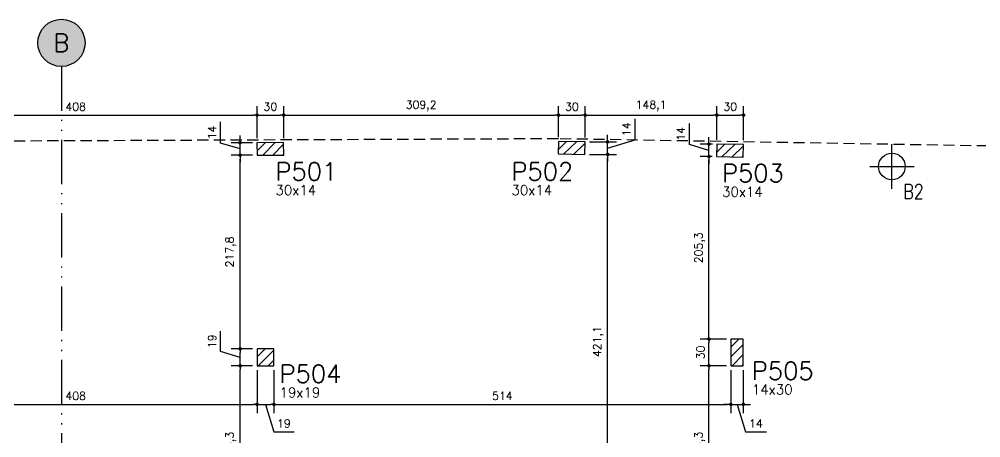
# Model space of a CAD drawing. Extents: x -14651 to 4582, y -13717 to -1290.
# Drawn here: x 2419 to 3501, y -11912 to -11442 of the extents above; entities that cross this region are included whole.
import ezdxf
from ezdxf.enums import TextEntityAlignment as Align

# ---------------------------------------------------------------- set-up
doc = ezdxf.new("R2010")
doc.units = 0
doc.header["$LTSCALE"] = 25
doc.linetypes.add('DASHED2', pattern=[0.375, 0.25, -0.125])
doc.linetypes.add('ESTILO_TQS_0004', pattern=[3.3, 2, -0.4, 0.05, -0.4, 0.05, -0.4])
for name, color, linetype in [('BROCAS MURO FECHAMENTO', 7, 'Continuous'), ('COTA', 1, 'Continuous'), ('EIXOS', 1, 'ESTILO_TQS_0004'), ('H4', 254, 'Continuous'), ('IND-EIXOS', 2, 'Continuous'), ('P-D', 2, 'Continuous'), ('P-S', 5, 'Continuous'), ('PENA_6', 6, 'Continuous'), ('PIL-N', 4, 'Continuous'), ('SOLO-FUNDAÇOES', 7, 'Continuous'), ('TERRENO', 1, 'DASHED2'), ('TEXT-EIXOS', 3, 'Continuous')]:
    doc.layers.add(name, color=color, linetype=linetype)
doc.styles.add('COTA', font='romans.shx')
doc.styles.add('ROMANS', font='ROMANS')
doc.styles.get("Standard").update_dxf_attribs({"font": 'romans.shx'})
doc.dimstyles.new('forma', dxfattribs={"dimscale": 5, "dimtxt": 1.8, "dimasz": 0.8, "dimexe": 2, "dimexo": 1, "dimgap": 1, "dimtad": 1, "dimdec": 1, "dimzin": 9, "dimtxsty": 'COTA', "dimblk1": 'DOT', "dimblk2": 'DOT', "dimsah": 1, "dimcen": 0, "dimdle": 1, "dimclrd": 256, "dimclre": 256, "dimclrt": 2, "dimadec": 0, "dimazin": 0, "dimtfac": 1, "dimtdec": 0, "dimtmove": 0, "dimatfit": 3, "dimfxl": 1, "dimtolj": 1, "dimtzin": 0, "dimarcsym": 0})

# ---------------------------------------------------------------- blocks, each defined once
blk = doc.blocks.new('BROCA-D30')
at = {"color": 9}
for p, q in [((671.034, 43.57), (671.034, 44.07)), ((670.784, 43.82), (671.284, 43.82))]:
    blk.add_line(p, q, dxfattribs=at)
at = {"layer": 'SOLO-FUNDAÇOES', "color": 3}
blk.add_circle((671.034, 43.82), 0.15, dxfattribs=at)
blk = doc.blocks.new('A$C0151072e')
at = {"layer": 'SOLO-FUNDAÇOES', "xscale": 100, "yscale": 100, "zscale": 100}
blk.add_blockref('BROCA-D30', (-63375.3, -4394.8), dxfattribs=at)
at = {"layer": 'BROCAS MURO FECHAMENTO', "style": 'ROMANS', "width": 0.8}
blk.add_text('B2', height=16.5, dxfattribs=at).set_placement((3740.7, -49.3))
blk = doc.blocks.new('_Dot')
at = {"color": 0, "linetype": 'ByBlock', "lineweight": -2}
blk.add_line((-0.5, 0), (-1, 0), dxfattribs=at)
at = {"color": 0, "linetype": 'ByBlock', "const_width": 0.5}
blk.add_lwpolyline([(-0.25, 0, 1), (0.25, 0, 1)], format="xyb", close=True, dxfattribs=at)
blk = doc.blocks.new('*D191')
at = {"layer": 'COTA', "lineweight": -2, "transparency": 16777216}
for p, q in [((2681.5, -11831.3), (2657.5, -11831.3)), ((2667.5, -12010.6), (2667.5, -11835.3)), ((2668.5, -12014.6), (2657.5, -12014.6))]:
    blk.add_line(p, q, dxfattribs=at)
at = {"layer": 'Defpoints', "color": 0, "transparency": 16777216}
for p in [(2667.5, -11831.3), (2686.5, -11831.3), (2673.5, -12014.6)]:
    blk.add_point(p, dxfattribs=at)
at = {"layer": 'COTA', "lineweight": -2, "transparency": 16777216, "xscale": 4, "yscale": 4, "zscale": 4}
for p, rotation in [((2667.5, -11831.3), 90), ((2667.5, -12014.6), 270)]:
    blk.add_blockref('_Dot', p, dxfattribs=dict(at, rotation=rotation))
at = {"layer": 'COTA', "color": 2, "transparency": 16777216, "insert": (2657.1, -11922.9), "char_height": 9, "attachment_point": 5, "rotation": 90, "style": 'COTA'}
blk.add_mtext('\\A1;183,3 ', dxfattribs=at)
blk = doc.blocks.new('*D192')
at = {"layer": 'COTA', "lineweight": -2, "transparency": 16777216}
for p, q in [((2645.5, -11815.2), (2645.5, -11792.3)), ((2667.5, -11821.8), (2645.5, -11815.2)), ((2681.5, -11812.3), (2657.5, -11812.3)), ((2667.5, -11827.3), (2667.5, -11816.3)), ((2681.5, -11831.3), (2657.5, -11831.3))]:
    blk.add_line(p, q, dxfattribs=at)
at = {"layer": 'Defpoints', "color": 0, "transparency": 16777216}
for p in [(2667.5, -11812.3), (2686.5, -11812.3), (2686.5, -11831.3)]:
    blk.add_point(p, dxfattribs=at)
at = {"layer": 'COTA', "lineweight": -2, "transparency": 16777216, "xscale": 4, "yscale": 4, "zscale": 4}
for p, rotation in [((2667.5, -11812.3), 90), ((2667.5, -11831.3), 270)]:
    blk.add_blockref('_Dot', p, dxfattribs=dict(at, rotation=rotation))
at = {"layer": 'COTA', "color": 2, "transparency": 16777216, "insert": (2636, -11803.7), "char_height": 9, "attachment_point": 5, "rotation": 90, "style": 'COTA'}
blk.add_mtext('\\A1;19 ', dxfattribs=at)
blk = doc.blocks.new('*D193')
at = {"layer": 'COTA', "lineweight": -2, "transparency": 16777216}
for p, q in [((2681.5, -11594.4), (2657.5, -11594.4)), ((2667.5, -11808.3), (2667.5, -11598.4)), ((2681.5, -11812.3), (2657.5, -11812.3))]:
    blk.add_line(p, q, dxfattribs=at)
at = {"layer": 'Defpoints', "color": 0, "transparency": 16777216}
for p in [(2667.5, -11594.4), (2686.5, -11594.4), (2686.5, -11812.3)]:
    blk.add_point(p, dxfattribs=at)
at = {"layer": 'COTA', "lineweight": -2, "transparency": 16777216, "xscale": 4, "yscale": 4, "zscale": 4}
for p, rotation in [((2667.5, -11594.4), 90), ((2667.5, -11812.3), 270)]:
    blk.add_blockref('_Dot', p, dxfattribs=dict(at, rotation=rotation))
at = {"layer": 'COTA', "color": 2, "transparency": 16777216, "insert": (2657.1, -11703.3), "char_height": 9, "attachment_point": 5, "rotation": 90, "style": 'COTA'}
blk.add_mtext('\\A1;217,8 ', dxfattribs=at)
blk = doc.blocks.new('*D194')
at = {"layer": 'COTA', "lineweight": -2, "transparency": 16777216}
for p, q in [((2645.5, -11580.8), (2645.5, -11557.1)), ((2667.5, -11576.4), (2667.5, -11572.4)), ((2667.5, -11587.4), (2645.5, -11580.8)), ((2681.5, -11580.4), (2657.5, -11580.4)), ((2667.5, -11594.4), (2667.5, -11580.4)), ((2667.5, -11594.4), (2667.5, -11580.4)), ((2681.5, -11594.4), (2657.5, -11594.4)), ((2667.5, -11598.4), (2667.5, -11602.4))]:
    blk.add_line(p, q, dxfattribs=at)
at = {"layer": 'Defpoints', "color": 0, "transparency": 16777216}
for p in [(2667.5, -11580.4), (2686.5, -11580.4), (2686.5, -11594.4)]:
    blk.add_point(p, dxfattribs=at)
at = {"layer": 'COTA', "lineweight": -2, "transparency": 16777216, "xscale": 4, "yscale": 4, "zscale": 4}
for p, rotation in [((2667.5, -11580.4), 270), ((2667.5, -11594.4), 90)]:
    blk.add_blockref('_Dot', p, dxfattribs=dict(at, rotation=rotation))
at = {"layer": 'COTA', "color": 2, "transparency": 16777216, "insert": (2636, -11569), "char_height": 9, "attachment_point": 5, "rotation": 90, "style": 'COTA'}
blk.add_mtext('\\A1;14 ', dxfattribs=at)
blk = doc.blocks.new('*D195')
at = {"layer": 'COTA', "lineweight": -2, "transparency": 16777216}
for p, q in [((3060.4, -11593.5), (3090.8, -11593.5)), ((3080.8, -12010.6), (3080.8, -11597.5)), ((3083, -12014.6), (3070.8, -12014.6))]:
    blk.add_line(p, q, dxfattribs=at)
at = {"layer": 'Defpoints', "color": 0, "transparency": 16777216}
for p in [(3055.4, -11593.5), (3080.8, -11593.5), (3088, -12014.6)]:
    blk.add_point(p, dxfattribs=at)
at = {"layer": 'COTA', "lineweight": -2, "transparency": 16777216, "xscale": 4, "yscale": 4, "zscale": 4}
for p, rotation in [((3080.8, -11593.5), 90), ((3080.8, -12014.6), 270)]:
    blk.add_blockref('_Dot', p, dxfattribs=dict(at, rotation=rotation))
at = {"layer": 'COTA', "color": 2, "transparency": 16777216, "insert": (3070.4, -11804.1), "char_height": 9, "attachment_point": 5, "rotation": 90, "style": 'COTA'}
blk.add_mtext('\\A1;421,1 ', dxfattribs=at)
blk = doc.blocks.new('*D196')
at = {"layer": 'COTA', "lineweight": -2, "transparency": 16777216}
for p, q in [((3111.8, -11577.2), (3111.8, -11553.5)), ((3080.8, -11575.5), (3080.8, -11571.5)), ((3060.6, -11579.5), (3090.8, -11579.5)), ((3080.8, -11586.5), (3111.8, -11577.2)), ((3080.8, -11593.5), (3080.8, -11579.5)), ((3080.8, -11593.5), (3080.8, -11579.5)), ((3060.4, -11593.5), (3090.8, -11593.5)), ((3080.8, -11597.5), (3080.8, -11601.5))]:
    blk.add_line(p, q, dxfattribs=at)
at = {"layer": 'Defpoints', "color": 0, "transparency": 16777216}
for p in [(3055.6, -11579.5), (3080.8, -11579.5), (3055.4, -11593.5)]:
    blk.add_point(p, dxfattribs=at)
at = {"layer": 'COTA', "lineweight": -2, "transparency": 16777216, "xscale": 4, "yscale": 4, "zscale": 4}
for p, rotation in [((3080.8, -11579.5), 270), ((3080.8, -11593.5), 90)]:
    blk.add_blockref('_Dot', p, dxfattribs=dict(at, rotation=rotation))
at = {"layer": 'COTA', "color": 2, "transparency": 16777216, "insert": (3102.3, -11565.3), "char_height": 9, "attachment_point": 5, "rotation": 90, "style": 'COTA'}
blk.add_mtext('\\A1;14 ', dxfattribs=at)
blk = doc.blocks.new('*D197')
at = {"layer": 'COTA', "lineweight": -2, "transparency": 16777216}
for p, q in [((3214.5, -11831.3), (3184.9, -11831.3)), ((3194.9, -12010.6), (3194.9, -11835.3)), ((3207.6, -12014.6), (3184.9, -12014.6))]:
    blk.add_line(p, q, dxfattribs=at)
at = {"layer": 'Defpoints', "color": 0, "transparency": 16777216}
for p in [(3194.9, -11831.3), (3219.5, -11831.3), (3212.6, -12014.6)]:
    blk.add_point(p, dxfattribs=at)
at = {"layer": 'COTA', "lineweight": -2, "transparency": 16777216, "xscale": 4, "yscale": 4, "zscale": 4}
for p, rotation in [((3194.9, -11831.3), 90), ((3194.9, -12014.6), 270)]:
    blk.add_blockref('_Dot', p, dxfattribs=dict(at, rotation=rotation))
at = {"layer": 'COTA', "color": 2, "transparency": 16777216, "insert": (3184.5, -11922.9), "char_height": 9, "attachment_point": 5, "rotation": 90, "style": 'COTA'}
blk.add_mtext('\\A1;183,3 ', dxfattribs=at)
blk = doc.blocks.new('*D198')
at = {"layer": 'COTA', "lineweight": -2, "transparency": 16777216}
for p, q in [((3214.5, -11801.3), (3184.9, -11801.3)), ((3194.9, -11827.3), (3194.9, -11805.3)), ((3214.5, -11831.3), (3184.9, -11831.3))]:
    blk.add_line(p, q, dxfattribs=at)
at = {"layer": 'Defpoints', "color": 0, "transparency": 16777216}
for p in [(3194.9, -11801.3), (3219.5, -11801.3), (3219.5, -11831.3)]:
    blk.add_point(p, dxfattribs=at)
at = {"layer": 'COTA', "lineweight": -2, "transparency": 16777216, "xscale": 4, "yscale": 4, "zscale": 4}
for p, rotation in [((3194.9, -11801.3), 90), ((3194.9, -11831.3), 270)]:
    blk.add_blockref('_Dot', p, dxfattribs=dict(at, rotation=rotation))
at = {"layer": 'COTA', "color": 2, "transparency": 16777216, "insert": (3185.4, -11816.3), "char_height": 9, "attachment_point": 5, "rotation": 90, "style": 'COTA'}
blk.add_mtext('\\A1;30 ', dxfattribs=at)
blk = doc.blocks.new('*D199')
at = {"layer": 'COTA', "lineweight": -2, "transparency": 16777216}
for p, q in [((3198.5, -11596), (3184.9, -11596)), ((3194.9, -11797.3), (3194.9, -11600)), ((3214.5, -11801.3), (3184.9, -11801.3))]:
    blk.add_line(p, q, dxfattribs=at)
at = {"layer": 'Defpoints', "color": 0, "transparency": 16777216}
for p in [(3194.9, -11596), (3203.5, -11596), (3219.5, -11801.3)]:
    blk.add_point(p, dxfattribs=at)
at = {"layer": 'COTA', "lineweight": -2, "transparency": 16777216, "xscale": 4, "yscale": 4, "zscale": 4}
for p, rotation in [((3194.9, -11596), 90), ((3194.9, -11801.3), 270)]:
    blk.add_blockref('_Dot', p, dxfattribs=dict(at, rotation=rotation))
at = {"layer": 'COTA', "color": 2, "transparency": 16777216, "insert": (3184.5, -11698.6), "char_height": 9, "attachment_point": 5, "rotation": 90, "style": 'COTA'}
blk.add_mtext('\\A1;205,3 ', dxfattribs=at)
blk = doc.blocks.new('*D200')
at = {"layer": 'COTA', "lineweight": -2, "transparency": 16777216}
for p, q in [((3172.9, -11582.4), (3172.9, -11558.7)), ((3194.9, -11589), (3172.9, -11582.4)), ((3198.8, -11582), (3184.9, -11582)), ((3194.9, -11578), (3194.9, -11574)), ((3194.9, -11596), (3194.9, -11582)), ((3194.9, -11596), (3194.9, -11582)), ((3198.5, -11596), (3184.9, -11596)), ((3194.9, -11600), (3194.9, -11604))]:
    blk.add_line(p, q, dxfattribs=at)
at = {"layer": 'Defpoints', "color": 0, "transparency": 16777216}
for p in [(3194.9, -11582), (3203.8, -11582), (3203.5, -11596)]:
    blk.add_point(p, dxfattribs=at)
at = {"layer": 'COTA', "lineweight": -2, "transparency": 16777216, "xscale": 4, "yscale": 4, "zscale": 4}
for p, rotation in [((3194.9, -11582), 270), ((3194.9, -11596), 90)]:
    blk.add_blockref('_Dot', p, dxfattribs=dict(at, rotation=rotation))
at = {"layer": 'COTA', "color": 2, "transparency": 16777216, "insert": (3163.4, -11570.5), "char_height": 9, "attachment_point": 5, "rotation": 90, "style": 'COTA'}
blk.add_mtext('\\A1;14 ', dxfattribs=at)
blk = doc.blocks.new('*D217')
at = {"layer": 'COTA', "lineweight": -2, "transparency": 16777216}
for p, q in [((2278.5, -11577.2), (2278.5, -11539.4)), ((2686.5, -11575.4), (2686.5, -11539.4)), ((2282.5, -11549.4), (2682.5, -11549.4))]:
    blk.add_line(p, q, dxfattribs=at)
at = {"layer": 'Defpoints', "color": 0, "transparency": 16777216}
for p in [(2686.5, -11549.4), (2278.5, -11582.2), (2686.5, -11580.4)]:
    blk.add_point(p, dxfattribs=at)
at = {"layer": 'COTA', "lineweight": -2, "transparency": 16777216, "xscale": 4, "yscale": 4, "zscale": 4, "rotation": 180}
blk.add_blockref('_Dot', (2278.5, -11549.4), dxfattribs=at)
at = {"layer": 'COTA', "lineweight": -2, "transparency": 16777216, "xscale": 4, "yscale": 4, "zscale": 4}
blk.add_blockref('_Dot', (2686.5, -11549.4), dxfattribs=at)
at = {"layer": 'COTA', "color": 2, "transparency": 16777216, "insert": (2482.5, -11539.9), "char_height": 9, "attachment_point": 5, "style": 'COTA'}
blk.add_mtext('\\A1;408 ', dxfattribs=at)
blk = doc.blocks.new('*D218')
at = {"layer": 'COTA', "lineweight": -2, "transparency": 16777216}
for p, q in [((2686.5, -11575.4), (2686.5, -11539.4)), ((2716.5, -11575.3), (2716.5, -11539.4)), ((2690.5, -11549.4), (2712.5, -11549.4))]:
    blk.add_line(p, q, dxfattribs=at)
at = {"layer": 'Defpoints', "color": 0, "transparency": 16777216}
for p in [(2716.5, -11549.4), (2686.5, -11580.4), (2716.5, -11580.3)]:
    blk.add_point(p, dxfattribs=at)
at = {"layer": 'COTA', "lineweight": -2, "transparency": 16777216, "xscale": 4, "yscale": 4, "zscale": 4, "rotation": 180}
blk.add_blockref('_Dot', (2686.5, -11549.4), dxfattribs=at)
at = {"layer": 'COTA', "lineweight": -2, "transparency": 16777216, "xscale": 4, "yscale": 4, "zscale": 4}
blk.add_blockref('_Dot', (2716.5, -11549.4), dxfattribs=at)
at = {"layer": 'COTA', "color": 2, "transparency": 16777216, "insert": (2701.5, -11539.9), "char_height": 9, "attachment_point": 5, "style": 'COTA'}
blk.add_mtext('\\A1;30 ', dxfattribs=at)
blk = doc.blocks.new('*D219')
at = {"layer": 'COTA', "lineweight": -2, "transparency": 16777216}
for p, q in [((2716.5, -11575.3), (2716.5, -11539.4)), ((3025.7, -11574), (3025.7, -11539.4)), ((2720.5, -11549.4), (3021.7, -11549.4))]:
    blk.add_line(p, q, dxfattribs=at)
at = {"layer": 'Defpoints', "color": 0, "transparency": 16777216}
for p in [(3025.7, -11549.4), (2716.5, -11580.3), (3025.7, -11579)]:
    blk.add_point(p, dxfattribs=at)
at = {"layer": 'COTA', "lineweight": -2, "transparency": 16777216, "xscale": 4, "yscale": 4, "zscale": 4, "rotation": 180}
blk.add_blockref('_Dot', (2716.5, -11549.4), dxfattribs=at)
at = {"layer": 'COTA', "lineweight": -2, "transparency": 16777216, "xscale": 4, "yscale": 4, "zscale": 4}
blk.add_blockref('_Dot', (3025.7, -11549.4), dxfattribs=at)
at = {"layer": 'COTA', "color": 2, "transparency": 16777216, "insert": (2871.1, -11539), "char_height": 9, "attachment_point": 5, "style": 'COTA'}
blk.add_mtext('\\A1;309,2 ', dxfattribs=at)
blk = doc.blocks.new('*D220')
at = {"layer": 'COTA', "lineweight": -2, "transparency": 16777216}
for p, q in [((3025.7, -11574), (3025.7, -11539.4)), ((3055.6, -11574.5), (3055.6, -11539.4)), ((3029.7, -11549.4), (3051.6, -11549.4))]:
    blk.add_line(p, q, dxfattribs=at)
at = {"layer": 'Defpoints', "color": 0, "transparency": 16777216}
for p in [(3055.6, -11549.4), (3025.7, -11579), (3055.6, -11579.5)]:
    blk.add_point(p, dxfattribs=at)
at = {"layer": 'COTA', "lineweight": -2, "transparency": 16777216, "xscale": 4, "yscale": 4, "zscale": 4, "rotation": 180}
blk.add_blockref('_Dot', (3025.7, -11549.4), dxfattribs=at)
at = {"layer": 'COTA', "lineweight": -2, "transparency": 16777216, "xscale": 4, "yscale": 4, "zscale": 4}
blk.add_blockref('_Dot', (3055.6, -11549.4), dxfattribs=at)
at = {"layer": 'COTA', "color": 2, "transparency": 16777216, "insert": (3040.7, -11539.9), "char_height": 9, "attachment_point": 5, "style": 'COTA'}
blk.add_mtext('\\A1;30 ', dxfattribs=at)
blk = doc.blocks.new('*D221')
at = {"layer": 'COTA', "lineweight": -2, "transparency": 16777216}
for p, q in [((3055.6, -11574.5), (3055.6, -11539.4)), ((3203.8, -11577), (3203.8, -11539.4)), ((3059.6, -11549.4), (3199.8, -11549.4))]:
    blk.add_line(p, q, dxfattribs=at)
at = {"layer": 'Defpoints', "color": 0, "transparency": 16777216}
for p in [(3203.8, -11549.4), (3055.6, -11579.5), (3203.8, -11582)]:
    blk.add_point(p, dxfattribs=at)
at = {"layer": 'COTA', "lineweight": -2, "transparency": 16777216, "xscale": 4, "yscale": 4, "zscale": 4, "rotation": 180}
blk.add_blockref('_Dot', (3055.6, -11549.4), dxfattribs=at)
at = {"layer": 'COTA', "lineweight": -2, "transparency": 16777216, "xscale": 4, "yscale": 4, "zscale": 4}
blk.add_blockref('_Dot', (3203.8, -11549.4), dxfattribs=at)
at = {"layer": 'COTA', "color": 2, "transparency": 16777216, "insert": (3129.7, -11539), "char_height": 9, "attachment_point": 5, "style": 'COTA'}
blk.add_mtext('\\A1;148,1 ', dxfattribs=at)
blk = doc.blocks.new('*D222')
at = {"layer": 'COTA', "lineweight": -2, "transparency": 16777216}
for p, q in [((3203.8, -11577), (3203.8, -11539.4)), ((3233.8, -11577.5), (3233.8, -11539.4)), ((3207.8, -11549.4), (3229.8, -11549.4))]:
    blk.add_line(p, q, dxfattribs=at)
at = {"layer": 'Defpoints', "color": 0, "transparency": 16777216}
for p in [(3233.8, -11549.4), (3203.8, -11582), (3233.8, -11582.5)]:
    blk.add_point(p, dxfattribs=at)
at = {"layer": 'COTA', "lineweight": -2, "transparency": 16777216, "xscale": 4, "yscale": 4, "zscale": 4, "rotation": 180}
blk.add_blockref('_Dot', (3203.8, -11549.4), dxfattribs=at)
at = {"layer": 'COTA', "lineweight": -2, "transparency": 16777216, "xscale": 4, "yscale": 4, "zscale": 4}
blk.add_blockref('_Dot', (3233.8, -11549.4), dxfattribs=at)
at = {"layer": 'COTA', "color": 2, "transparency": 16777216, "insert": (3218.8, -11539.9), "char_height": 9, "attachment_point": 5, "style": 'COTA'}
blk.add_mtext('\\A1;30 ', dxfattribs=at)
blk = doc.blocks.new('*D226')
at = {"layer": 'COTA', "lineweight": -2, "transparency": 16777216}
for p, q in [((2278.5, -11839.4), (2278.5, -11884.7)), ((2686.5, -11836.3), (2686.5, -11884.7)), ((2282.5, -11874.7), (2682.5, -11874.7))]:
    blk.add_line(p, q, dxfattribs=at)
at = {"layer": 'Defpoints', "color": 0, "transparency": 16777216}
for p in [(2686.5, -11831.3), (2278.5, -11834.4), (2686.5, -11874.7)]:
    blk.add_point(p, dxfattribs=at)
at = {"layer": 'COTA', "lineweight": -2, "transparency": 16777216, "xscale": 4, "yscale": 4, "zscale": 4, "rotation": 180}
blk.add_blockref('_Dot', (2278.5, -11874.7), dxfattribs=at)
at = {"layer": 'COTA', "lineweight": -2, "transparency": 16777216, "xscale": 4, "yscale": 4, "zscale": 4}
blk.add_blockref('_Dot', (2686.5, -11874.7), dxfattribs=at)
at = {"layer": 'COTA', "color": 2, "transparency": 16777216, "insert": (2482.5, -11865.2), "char_height": 9, "attachment_point": 5, "style": 'COTA'}
blk.add_mtext('\\A1;408 ', dxfattribs=at)
blk = doc.blocks.new('*D227')
at = {"layer": 'COTA', "lineweight": -2, "transparency": 16777216}
for p, q in [((2686.5, -11836.3), (2686.5, -11884.7)), ((2705.5, -11836.3), (2705.5, -11884.7)), ((2690.5, -11874.7), (2701.5, -11874.7)), ((2696, -11874.7), (2705.3, -11905.7)), ((2705.3, -11905.7), (2728.2, -11905.7))]:
    blk.add_line(p, q, dxfattribs=at)
at = {"layer": 'Defpoints', "color": 0, "transparency": 16777216}
for p in [(2686.5, -11831.3), (2705.5, -11831.3), (2705.5, -11874.7)]:
    blk.add_point(p, dxfattribs=at)
at = {"layer": 'COTA', "lineweight": -2, "transparency": 16777216, "xscale": 4, "yscale": 4, "zscale": 4, "rotation": 180}
blk.add_blockref('_Dot', (2686.5, -11874.7), dxfattribs=at)
at = {"layer": 'COTA', "lineweight": -2, "transparency": 16777216, "xscale": 4, "yscale": 4, "zscale": 4}
blk.add_blockref('_Dot', (2705.5, -11874.7), dxfattribs=at)
at = {"layer": 'COTA', "color": 2, "transparency": 16777216, "insert": (2716.8, -11896.2), "char_height": 9, "attachment_point": 5, "style": 'COTA'}
blk.add_mtext('\\A1;19 ', dxfattribs=at)
blk = doc.blocks.new('*D228')
at = {"layer": 'COTA', "lineweight": -2, "transparency": 16777216}
for p, q in [((2705.5, -11836.3), (2705.5, -11884.7)), ((3219.5, -11836.3), (3219.5, -11884.7)), ((2709.5, -11874.7), (3215.5, -11874.7))]:
    blk.add_line(p, q, dxfattribs=at)
at = {"layer": 'Defpoints', "color": 0, "transparency": 16777216}
for p in [(2705.5, -11831.3), (3219.5, -11831.3), (3219.5, -11874.7)]:
    blk.add_point(p, dxfattribs=at)
at = {"layer": 'COTA', "lineweight": -2, "transparency": 16777216, "xscale": 4, "yscale": 4, "zscale": 4, "rotation": 180}
blk.add_blockref('_Dot', (2705.5, -11874.7), dxfattribs=at)
at = {"layer": 'COTA', "lineweight": -2, "transparency": 16777216, "xscale": 4, "yscale": 4, "zscale": 4}
blk.add_blockref('_Dot', (3219.5, -11874.7), dxfattribs=at)
at = {"layer": 'COTA', "color": 2, "transparency": 16777216, "insert": (2962.5, -11865.2), "char_height": 9, "attachment_point": 5, "style": 'COTA'}
blk.add_mtext('\\A1;514 ', dxfattribs=at)
blk = doc.blocks.new('*D229')
at = {"layer": 'COTA', "lineweight": -2, "transparency": 16777216}
for p, q in [((3219.5, -11836.3), (3219.5, -11884.7)), ((3233.5, -11836.3), (3233.5, -11884.7)), ((3215.5, -11874.7), (3211.5, -11874.7)), ((3219.5, -11874.7), (3233.5, -11874.7)), ((3219.5, -11874.7), (3233.5, -11874.7)), ((3226.5, -11874.7), (3235.8, -11905.7)), ((3237.5, -11874.7), (3241.5, -11874.7)), ((3235.8, -11905.7), (3259.5, -11905.7))]:
    blk.add_line(p, q, dxfattribs=at)
at = {"layer": 'Defpoints', "color": 0, "transparency": 16777216}
for p in [(3219.5, -11831.3), (3233.5, -11831.3), (3233.5, -11874.7)]:
    blk.add_point(p, dxfattribs=at)
at = {"layer": 'COTA', "lineweight": -2, "transparency": 16777216, "xscale": 4, "yscale": 4, "zscale": 4}
blk.add_blockref('_Dot', (3219.5, -11874.7), dxfattribs=at)
at = {"layer": 'COTA', "lineweight": -2, "transparency": 16777216, "xscale": 4, "yscale": 4, "zscale": 4, "rotation": 180}
blk.add_blockref('_Dot', (3233.5, -11874.7), dxfattribs=at)
at = {"layer": 'COTA', "color": 2, "transparency": 16777216, "insert": (3247.7, -11896.2), "char_height": 9, "attachment_point": 5, "style": 'COTA'}
blk.add_mtext('\\A1;14 ', dxfattribs=at)

msp = doc.modelspace()

# ---------------------------------------------------------------- hatches: boundary and pattern name
at = {"layer": 'COTA'}
h = msp.add_hatch(dxfattribs=at)
h.set_pattern_fill('ANSI31', color=256, scale=2.5, angle=0.24398)
h.set_pattern_definition([(45.24398, (2463.16, -5997.75), (-5.636509, 5.588709), [])])
h.paths.add_polyline_path([(2686.51, -11594.45), (2716.51, -11594.32), (2716.45, -11580.32), (2686.45, -11580.45)])
h = msp.add_hatch(dxfattribs=at)
h.set_pattern_fill('ANSI31', color=256, scale=2.5, angle=-0.95884)
h.set_pattern_definition([(44.04116, (2919.602, -5992.851), (-5.517951, 5.705797), [])])
h.paths.add_polyline_path([(3025.42, -11593), (3055.42, -11593.51), (3055.65, -11579.51), (3025.65, -11579.01)])
h = msp.add_hatch(dxfattribs=at)
h.set_pattern_fill('ANSI31', color=256, scale=2.5, angle=-0.95884)
h.set_pattern_definition([(44.04116, (3097.708, -5995.832), (-5.517951, 5.705797), [])])
h.paths.add_polyline_path([(3203.53, -11595.98), (3233.52, -11596.49), (3233.76, -11582.49), (3203.76, -11581.99)])
h = msp.add_hatch(dxfattribs=at)
h.set_pattern_fill('ANSI31', color=256, scale=2.5)
h.set_pattern_definition([(45, (3020.005, -6228.655), (-5.61266, 5.61266), [])])
h.paths.add_polyline_path([(3219.52, -11831.25), (3233.52, -11831.25), (3233.52, -11801.25), (3219.52, -11801.25)])
h = msp.add_hatch(dxfattribs=at)
h.set_pattern_fill('ANSI31', color=256, scale=2.5)
h.set_pattern_definition([(45, (2487.005, -6228.655), (-5.61266, 5.61266), [])])
h.paths.add_polyline_path([(2686.52, -11831.25), (2705.52, -11831.25), (2705.52, -11812.25), (2686.52, -11812.25)])
at = {"layer": 'H4'}
h = msp.add_hatch(color=256, dxfattribs=at)
edge = h.paths.add_edge_path()
edge.add_arc((2466.52, -11468.14), 26.59, 0, 360)

# ---------------------------------------------------------------- linework, layer by layer
at = {"layer": 'EIXOS'}
msp.add_line((2466.52, -11494.67), (2466.52, -13689.12), dxfattribs=at)
at = {"layer": 'IND-EIXOS'}
msp.add_circle((2466.52, -11468.14), 26.59, dxfattribs=at)
at = {"layer": 'P-S'}
for points in [[(2686.51, -11594.45), (2716.51, -11594.32), (2716.45, -11580.32), (2686.45, -11580.45), (2686.51, -11594.45)], [(3025.42, -11593), (3055.42, -11593.51), (3055.65, -11579.51), (3025.65, -11579.01), (3025.42, -11593)], [(3203.53, -11595.98), (3233.52, -11596.49), (3233.76, -11582.49), (3203.76, -11581.99), (3203.53, -11595.98)], [(3219.52, -11831.25), (3233.52, -11831.25), (3233.52, -11801.25), (3219.52, -11801.25), (3219.52, -11831.25)], [(2686.52, -11831.25), (2705.52, -11831.25), (2705.52, -11812.25), (2686.52, -11812.25), (2686.52, -11831.25)]]:
    msp.add_lwpolyline(points, dxfattribs=at)
at = {"layer": 'TERRENO', "linetype": 'DASHED2', "ltscale": 2}
msp.add_lwpolyline([(2374.62, -13607.28), (2842.89, -13599.37), (3089.44, -13607.28), (4021.12, -13595.9), (4334.18, -13588.63), (4436.7, -13599.32), (4458.36, -12870.12), (4449.9, -12869.21), (4485.38, -12540.08), (4502.87, -12454.87), (4554.85, -11902.42), (4578.78, -11587.19), (4033.18, -11580.33), (4033.51, -11592.87), (3025.53, -11576), (2359.47, -11578.84)], dxfattribs=at)

# ---------------------------------------------------------------- block references
at = {"layer": 'PENA_6'}
msp.add_blockref('A$C0151072e', (-327.4, -11594.35), dxfattribs=at)

# ---------------------------------------------------------------- texts
at = {"layer": 'P-D', "linetype": 'Continuous'}
for s, p in [('30x14', (2707.29, -11639.23, 0.02)), ('30x14', (2972.77, -11639.26, 0.02)), ('30x14', (3209.67, -11641.17, 0.02)), ('14x30', (3243.23, -11863.49, 0.02)), ('19x19', (2711.92, -11866.82, 0.02))]:
    msp.add_text(s, height=11, dxfattribs=at).set_placement(p)
at = {"layer": 'PIL-N', "linetype": 'Continuous'}
for s, p in [('P501', (2707.29, -11622.73, 0.02)), ('P502', (2972.77, -11622.76, 0.02)), ('P503', (3209.67, -11624.67, 0.02)), ('P504', (2711.92, -11850.32, 0.02)), ('P505', (3243.23, -11846.99, 0.02))]:
    msp.add_text(s, height=20, dxfattribs=at).set_placement(p)
at = {"layer": 'TEXT-EIXOS'}
msp.add_text('B', height=20, dxfattribs=at).set_placement((2466.41, -11468.14), align=Align.MIDDLE_CENTER)

# ---------------------------------------------------------------- dimensions: what is measured, and where the dimension line sits
at = {"layer": 'COTA'}
for base, p1, p2, picture, middle in [((2686.45, -11549.37), (2278.46, -11582.17), (2686.45, -11580.45), '*D217', (2482.46, -11539.87)), ((2716.45, -11549.37), (2686.45, -11580.45), (2716.45, -11580.32), '*D218', (2701.45, -11539.87)), ((3025.65, -11549.37), (2716.45, -11580.32), (3025.65, -11579.01), '*D219', (2871.05, -11539.01)), ((3055.65, -11549.37), (3025.65, -11579.01), (3055.65, -11579.51), '*D220', (3040.65, -11539.87)), ((3203.76, -11549.37), (3055.65, -11579.51), (3203.76, -11581.99), '*D221', (3129.71, -11539.01)), ((3233.76, -11549.37), (3203.76, -11581.99), (3233.76, -11582.49), '*D222', (3218.76, -11539.87)), ((2686.52, -11874.66), (2278.52, -11834.35), (2686.52, -11831.25), '*D226', (2482.52, -11865.16)), ((2705.52, -11874.66), (2686.52, -11831.25), (2705.52, -11831.25), '*D227', (2710.32, -11896.16)), ((3219.52, -11874.66), (2705.52, -11831.25), (3219.52, -11831.25), '*D228', (2962.52, -11865.16)), ((3233.52, -11874.66), (3219.52, -11831.25), (3233.52, -11831.25), '*D229', (3240.82, -11896.16))]:
    dim = msp.add_linear_dim(base=base, p1=p1, p2=p2, dimstyle='forma', override={"dimpost": ' ', "dimtmove": 1}, dxfattribs=at)
    dim.commit()
    dim.dimension.update_dxf_attribs({"geometry": picture, "text_midpoint": middle})
for base, p1, p2, override, picture, middle in [((2667.49, -11580.45), (2686.51, -11594.45), (2686.45, -11580.45), {"dimpost": ' ', "dimtmove": 1}, '*D194', (2635.99, -11575.85)), ((3080.79, -11579.51), (3055.42, -11593.51), (3055.65, -11579.51), {"dimpost": ' ', "dimtmove": 1}, '*D196', (3102.29, -11572.21)), ((3194.86, -11581.99), (3203.53, -11595.98), (3203.76, -11581.99), {"dimpost": ' ', "dimtmove": 1}, '*D200', (3163.36, -11577.39)), ((2667.49, -11594.45), (2686.52, -11812.25), (2686.51, -11594.45), {"dimpost": ' ', "dimtmove": 1}, '*D193', (2657.14, -11703.35)), ((3080.79, -11593.51), (3088.04, -12014.6), (3055.42, -11593.51), {"dimpost": ' '}, '*D195', (3070.43, -11804.05)), ((3194.86, -11595.98), (3219.52, -11801.25), (3203.53, -11595.98), {"dimpost": ' ', "dimtmove": 1}, '*D199', (3184.5, -11698.62)), ((2667.49, -11812.25), (2686.52, -11831.25), (2686.52, -11812.25), {"dimpost": ' ', "dimtmove": 1}, '*D192', (2635.99, -11810.15)), ((3194.86, -11801.25), (3219.52, -11831.25), (3219.52, -11801.25), {"dimpost": ' ', "dimtmove": 1}, '*D198', (3185.36, -11816.25)), ((2667.4946, -11831.2523), (2673.5169, -12014.5974), (2686.5219, -11831.2523), {"dimpost": ' '}, '*D191', (2657.1375, -11922.9248)), ((3194.8587, -11831.2523), (3212.6025, -12014.5974), (3219.5219, -11831.2523), {"dimpost": ' '}, '*D197', (3184.5016, -11922.9248))]:
    dim = msp.add_linear_dim(base=base, p1=p1, p2=p2, angle=90, dimstyle='forma', override=override, dxfattribs=at)
    dim.commit()
    dim.dimension.update_dxf_attribs({"geometry": picture, "text_midpoint": middle})

doc.saveas('drawing.dxf')
